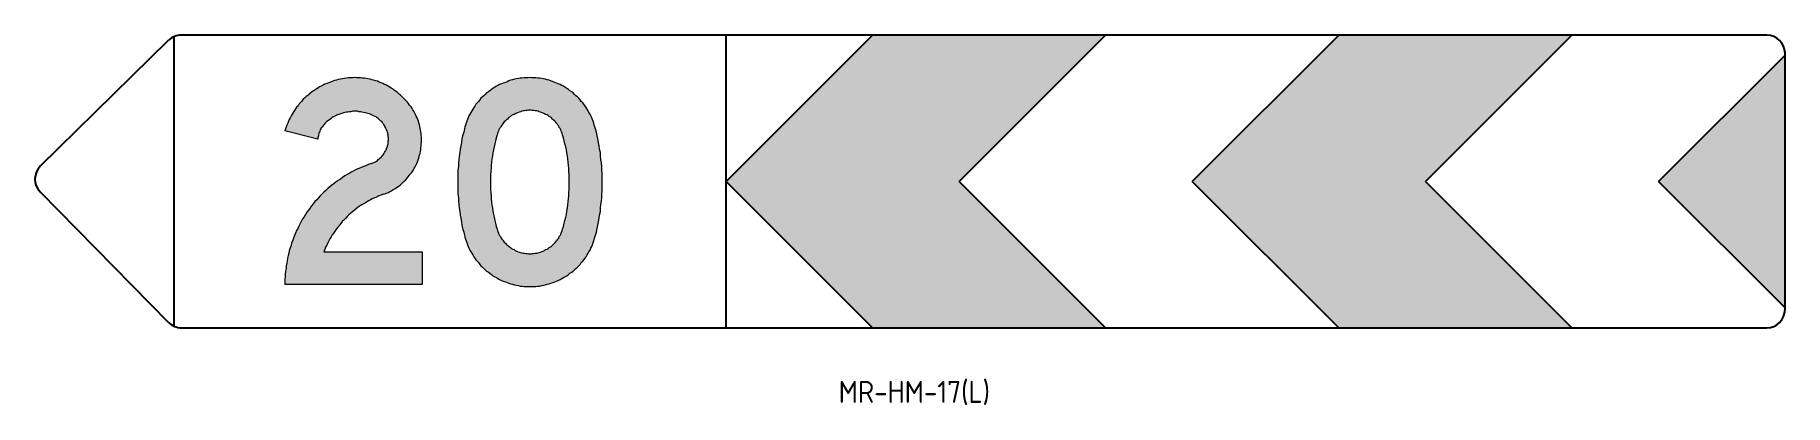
# Model space of a CAD drawing. Extents: x 103 to 342, y 159 to 210.
import ezdxf

# ---------------------------------------------------------------- set-up
doc = ezdxf.new("R2010")
doc.units = 0
doc.header["$LTSCALE"] = 12
doc.header["$MEASUREMENT"] = 0
doc.layers.get('0').update_dxf_attribs({"linetype": 'CONTINUOUS'})
for name, color, linetype in [('L25', 1, 'CONTINUOUS'), ('L35', 3, 'CONTINUOUS'), ('T25', 1, 'CONTINUOUS')]:
    doc.layers.add(name, color=color, linetype=linetype)
doc.styles.add('ISO', font='iso')

msp = doc.modelspace()

# ---------------------------------------------------------------- hatches: boundary and pattern name
at = {"layer": 'L25'}
h = msp.add_hatch(color=256, dxfattribs=at)
h.paths.add_polyline_path([(146.2, 204.08), (145.91, 204.03), (145.67, 204.03), (145.38, 204.03), (145.09, 203.98), (144.8, 203.94), (144.56, 203.89), (144.27, 203.84), (143.98, 203.79), (143.74, 203.69), (143.45, 203.65), (143.21, 203.55), (142.92, 203.45), (142.68, 203.36), (142.43, 203.26), (142.15, 203.16), (141.9, 203.02), (141.66, 202.87), (141.42, 202.78), (141.18, 202.63), (140.94, 202.49), (140.7, 202.3), (140.46, 202.15), (140.26, 202.01), (140.02, 201.81), (139.83, 201.62), (139.59, 201.48), (139.4, 201.28), (139.2, 201.09), (139.01, 200.85), (138.82, 200.66), (138.63, 200.46), (138.48, 200.22), (138.29, 200.03), (138.14, 199.79), (138, 199.55), (137.81, 199.31), (137.66, 199.07), (137.56, 198.82), (137.42, 198.58), (137.27, 198.34), (137.18, 198.1), (137.08, 197.81), (136.94, 197.57), (136.84, 197.33), (136.79, 197.04), (136.7, 196.8), (141.18, 195.64), (141.18, 195.83), (141.23, 195.98), (141.28, 196.12), (141.28, 196.27), (141.33, 196.46), (141.42, 196.61), (141.47, 196.75), (141.52, 196.9), (141.61, 197.04), (141.66, 197.19), (141.76, 197.28), (141.86, 197.43), (141.95, 197.57), (142.05, 197.67), (142.19, 197.81), (142.29, 197.91), (142.43, 198.05), (142.63, 198.2), (142.77, 198.29), (142.96, 198.44), (143.11, 198.54), (143.3, 198.68), (143.5, 198.78), (143.69, 198.87), (143.88, 198.97), (144.07, 199.02), (144.27, 199.11), (144.46, 199.16), (144.7, 199.26), (144.89, 199.31), (145.09, 199.35), (145.28, 199.35), (145.52, 199.4), (145.71, 199.4), (145.95, 199.45), (146.15, 199.45), (146.34, 199.45), (146.58, 199.45), (146.77, 199.4), (147.02, 199.4), (147.21, 199.35), (147.4, 199.31), (147.64, 199.26), (147.84, 199.21), (148.03, 199.16), (148.22, 199.11), (148.41, 199.02), (148.61, 198.92), (148.8, 198.82), (148.99, 198.73), (149.14, 198.68), (149.28, 198.58), (149.43, 198.49), (149.52, 198.39), (149.67, 198.25), (149.76, 198.15), (149.91, 198.05), (150, 197.91), (150.1, 197.76), (150.2, 197.67), (150.29, 197.52), (150.34, 197.38), (150.44, 197.23), (150.49, 197.09), (150.58, 196.94), (150.63, 196.8), (150.68, 196.61), (150.73, 196.46), (150.73, 196.32), (150.78, 196.17), (150.78, 195.98), (150.82, 195.83), (150.82, 195.64), (150.82, 195.5), (150.78, 195.35), (150.78, 195.16), (150.78, 195.02), (150.73, 194.87), (150.68, 194.73), (150.63, 194.53), (150.58, 194.39), (150.54, 194.24), (150.44, 194.1), (150.39, 193.95), (150.29, 193.81), (150.2, 193.66), (150.1, 193.52), (150, 193.42), (149.91, 193.28), (149.81, 193.18), (149.67, 193.04), (149.57, 192.94), (149.43, 192.85), (149.33, 192.75), (149.19, 192.65), (149.04, 192.56), (148.9, 192.51), (148.75, 192.41), (148.61, 192.36), (148.46, 192.31), (148.12, 192.17), (147.79, 192.07), (147.45, 191.93), (147.11, 191.78), (146.77, 191.64), (146.44, 191.5), (146.1, 191.3), (145.81, 191.16), (145.47, 190.96), (145.18, 190.82), (144.85, 190.63), (144.56, 190.43), (144.27, 190.19), (143.98, 190), (143.69, 189.81), (143.4, 189.57), (143.11, 189.37), (142.82, 189.13), (142.53, 188.89), (142.29, 188.65), (142, 188.41), (141.76, 188.17), (141.52, 187.88), (141.28, 187.64), (141.04, 187.35), (140.79, 187.11), (140.55, 186.82), (140.31, 186.53), (140.12, 186.24), (139.93, 185.95), (139.69, 185.66), (139.49, 185.37), (139.3, 185.03), (139.11, 184.74), (138.91, 184.41), (138.77, 184.12), (138.58, 183.78), (138.43, 183.44), (138.29, 183.15), (138.14, 182.82), (138, 182.48), (137.85, 182.14), (137.76, 181.8), (137.61, 181.47), (137.52, 181.13), (137.42, 180.79), (137.27, 180.4), (137.23, 180.07), (137.13, 179.73), (137.03, 179.39), (136.99, 179.01), (136.94, 178.67), (136.84, 178.33), (136.84, 177.95), (136.79, 177.61), (136.74, 177.22), (136.74, 176.88), (136.7, 176.5), (136.7, 176.16), (136.7, 175.78), (155.45, 175.78), (155.45, 180.26), (142, 180.26), (142.15, 180.55), (142.24, 180.89), (142.39, 181.18), (142.53, 181.47), (142.68, 181.75), (142.82, 182.04), (143.01, 182.29), (143.16, 182.57), (143.35, 182.86), (143.54, 183.1), (143.74, 183.39), (143.93, 183.64), (144.12, 183.88), (144.31, 184.12), (144.51, 184.41), (144.75, 184.6), (144.99, 184.84), (145.18, 185.08), (145.42, 185.32), (145.67, 185.52), (145.91, 185.71), (146.2, 185.95), (146.44, 186.14), (146.68, 186.34), (146.97, 186.53), (147.21, 186.67), (147.5, 186.87), (147.79, 187.01), (148.08, 187.2), (148.37, 187.35), (148.61, 187.49), (148.94, 187.64), (149.23, 187.73), (149.52, 187.88), (149.81, 187.98), (150.1, 188.12), (150.34, 188.17), (150.58, 188.26), (150.82, 188.36), (151.02, 188.51), (151.26, 188.6), (151.45, 188.75), (151.69, 188.84), (151.89, 188.99), (152.08, 189.13), (152.27, 189.28), (152.46, 189.42), (152.66, 189.57), (152.85, 189.76), (152.99, 189.9), (153.19, 190.1), (153.33, 190.29), (153.52, 190.48), (153.67, 190.68), (153.81, 190.87), (153.96, 191.06), (154.1, 191.25), (154.25, 191.45), (154.34, 191.69), (154.49, 191.88), (154.59, 192.12), (154.68, 192.31), (154.78, 192.56), (154.88, 192.8), (154.97, 193.04), (155.02, 193.28), (155.07, 193.52), (155.16, 193.71), (155.21, 193.95), (155.26, 194.2), (155.26, 194.48), (155.31, 194.73), (155.31, 194.97), (155.36, 195.21), (155.36, 195.45), (155.36, 195.69), (155.36, 195.93), (155.31, 196.17), (155.31, 196.41), (155.26, 196.65), (155.21, 196.9), (155.16, 197.14), (155.12, 197.38), (155.07, 197.62), (154.97, 197.86), (154.92, 198.1), (154.83, 198.34), (154.73, 198.58), (154.63, 198.78), (154.54, 199.02), (154.44, 199.21), (154.3, 199.45), (154.15, 199.64), (154.06, 199.84), (153.91, 200.08), (153.72, 200.27), (153.57, 200.51), (153.43, 200.71), (153.24, 200.9), (153.04, 201.09), (152.85, 201.28), (152.66, 201.48), (152.46, 201.67), (152.27, 201.81), (152.08, 202.01), (151.89, 202.15), (151.64, 202.3), (151.45, 202.49), (151.21, 202.63), (151.02, 202.73), (150.78, 202.87), (150.54, 203.02), (150.29, 203.12), (150.05, 203.26), (149.81, 203.36), (149.57, 203.45), (149.33, 203.55), (149.09, 203.6), (148.8, 203.69), (148.56, 203.74), (148.32, 203.84), (148.03, 203.89), (147.79, 203.94), (147.55, 203.98), (147.26, 203.98), (147.02, 204.03), (146.73, 204.03), (146.48, 204.03)])
h.paths.add_polyline_path([(170.16, 204.08), (169.87, 204.03), (169.63, 204.03), (169.34, 204.03), (169.1, 203.98), (168.81, 203.98), (168.57, 203.94), (168.28, 203.89), (168.04, 203.84), (167.75, 203.74), (167.51, 203.69), (167.27, 203.6), (167.03, 203.5), (166.79, 203.41), (166.5, 203.31), (166.25, 203.21), (166.01, 203.12), (165.77, 202.97), (165.58, 202.87), (165.34, 202.73), (165.1, 202.59), (164.9, 202.44), (164.66, 202.25), (164.47, 202.1), (164.23, 201.96), (164.04, 201.77), (163.84, 201.57), (163.65, 201.43), (163.46, 201.24), (163.31, 201.04), (163.12, 200.8), (162.93, 200.61), (162.78, 200.42), (162.64, 200.17), (162.49, 199.98), (162.35, 199.74), (162.2, 199.5), (162.06, 199.31), (161.92, 199.07), (161.82, 198.82), (161.72, 198.58), (161.63, 198.34), (161.53, 198.1), (161.43, 197.81), (161.34, 197.57), (161.24, 197.33), (161.19, 197.04), (161.1, 196.61), (160.95, 196.12), (160.85, 195.69), (160.81, 195.21), (160.71, 194.73), (160.61, 194.29), (160.57, 193.81), (160.47, 193.33), (160.42, 192.85), (160.37, 192.41), (160.37, 191.93), (160.32, 191.45), (160.32, 190.96), (160.28, 190.48), (160.28, 190), (160.28, 189.57), (160.28, 189.08), (160.32, 188.6), (160.32, 188.12), (160.37, 187.64), (160.37, 187.16), (160.42, 186.72), (160.47, 186.24), (160.57, 185.76), (160.61, 185.27), (160.71, 184.84), (160.81, 184.36), (160.85, 183.88), (160.95, 183.44), (161.1, 182.96), (161.19, 182.53), (161.24, 182.24), (161.34, 182), (161.43, 181.75), (161.53, 181.51), (161.63, 181.22), (161.72, 180.98), (161.82, 180.74), (161.92, 180.5), (162.06, 180.26), (162.2, 180.07), (162.35, 179.83), (162.49, 179.58), (162.64, 179.39), (162.78, 179.15), (162.93, 178.96), (163.12, 178.77), (163.31, 178.52), (163.46, 178.33), (163.65, 178.14), (163.84, 177.99), (164.04, 177.8), (164.23, 177.61), (164.47, 177.46), (164.66, 177.32), (164.9, 177.13), (165.1, 176.98), (165.34, 176.84), (165.58, 176.74), (165.77, 176.6), (166.01, 176.45), (166.25, 176.35), (166.5, 176.26), (166.79, 176.16), (167.03, 176.06), (167.27, 175.97), (167.51, 175.87), (167.75, 175.82), (168.04, 175.73), (168.28, 175.68), (168.57, 175.63), (168.81, 175.58), (169.1, 175.58), (169.34, 175.53), (169.63, 175.53), (169.87, 175.53), (170.16, 175.53), (170.4, 175.53), (170.69, 175.53), (170.93, 175.53), (171.22, 175.58), (171.46, 175.58), (171.75, 175.63), (171.99, 175.68), (172.23, 175.73), (172.52, 175.82), (172.76, 175.87), (173.01, 175.97), (173.3, 176.06), (173.54, 176.16), (173.78, 176.26), (174.02, 176.35), (174.26, 176.45), (174.5, 176.6), (174.74, 176.74), (174.93, 176.84), (175.18, 176.98), (175.42, 177.13), (175.61, 177.32), (175.85, 177.46), (176.04, 177.61), (176.24, 177.8), (176.43, 177.99), (176.62, 178.14), (176.82, 178.33), (177.01, 178.52), (177.15, 178.77), (177.35, 178.96), (177.49, 179.15), (177.68, 179.39), (177.83, 179.58), (177.97, 179.83), (178.12, 180.07), (178.21, 180.26), (178.36, 180.5), (178.45, 180.74), (178.6, 180.98), (178.7, 181.22), (178.79, 181.51), (178.89, 181.75), (178.94, 182), (179.03, 182.24), (179.08, 182.53), (179.23, 182.96), (179.32, 183.44), (179.42, 183.88), (179.52, 184.36), (179.61, 184.84), (179.66, 185.27), (179.76, 185.76), (179.8, 186.24), (179.85, 186.72), (179.9, 187.16), (179.95, 187.64), (179.95, 188.12), (180, 188.6), (180, 189.08), (180, 189.57), (180, 190), (180, 190.48), (180, 190.96), (179.95, 191.45), (179.95, 191.93), (179.9, 192.41), (179.85, 192.85), (179.8, 193.33), (179.76, 193.81), (179.66, 194.29), (179.61, 194.73), (179.52, 195.21), (179.42, 195.69), (179.32, 196.12), (179.23, 196.61), (179.08, 197.04), (179.03, 197.33), (178.94, 197.57), (178.89, 197.81), (178.79, 198.1), (178.7, 198.34), (178.6, 198.58), (178.45, 198.82), (178.36, 199.07), (178.21, 199.31), (178.12, 199.5), (177.97, 199.74), (177.83, 199.98), (177.68, 200.17), (177.49, 200.42), (177.35, 200.61), (177.15, 200.8), (177.01, 201.04), (176.82, 201.24), (176.62, 201.43), (176.43, 201.57), (176.24, 201.77), (176.04, 201.96), (175.85, 202.1), (175.61, 202.25), (175.42, 202.44), (175.18, 202.59), (174.93, 202.73), (174.74, 202.87), (174.5, 202.97), (174.26, 203.12), (174.02, 203.21), (173.78, 203.31), (173.54, 203.41), (173.3, 203.5), (173.01, 203.6), (172.76, 203.69), (172.52, 203.74), (172.23, 203.84), (171.99, 203.89), (171.75, 203.94), (171.46, 203.98), (171.22, 203.98), (170.93, 204.03), (170.69, 204.03), (170.4, 204.03)])
h.paths.add_polyline_path([(170.16, 199.6), (169.97, 199.6), (169.78, 199.55), (169.58, 199.55), (169.39, 199.5), (169.2, 199.5), (169.05, 199.45), (168.86, 199.4), (168.67, 199.35), (168.47, 199.26), (168.33, 199.21), (168.14, 199.11), (167.99, 199.02), (167.8, 198.97), (167.65, 198.87), (167.51, 198.73), (167.36, 198.63), (167.22, 198.54), (167.07, 198.39), (166.93, 198.29), (166.79, 198.15), (166.64, 198), (166.54, 197.86), (166.45, 197.72), (166.3, 197.57), (166.21, 197.43), (166.11, 197.23), (166.01, 197.09), (165.92, 196.94), (165.87, 196.75), (165.77, 196.56), (165.72, 196.41), (165.68, 196.22), (165.53, 195.83), (165.44, 195.4), (165.34, 195.02), (165.24, 194.58), (165.19, 194.2), (165.1, 193.76), (165.05, 193.33), (164.95, 192.94), (164.9, 192.51), (164.86, 192.07), (164.86, 191.69), (164.81, 191.25), (164.76, 190.82), (164.76, 190.43), (164.76, 190), (164.76, 189.57), (164.76, 189.13), (164.76, 188.75), (164.81, 188.31), (164.86, 187.88), (164.86, 187.49), (164.9, 187.06), (164.95, 186.62), (165.05, 186.24), (165.1, 185.81), (165.19, 185.37), (165.24, 184.99), (165.34, 184.55), (165.44, 184.17), (165.53, 183.73), (165.68, 183.35), (165.72, 183.15), (165.77, 183.01), (165.87, 182.82), (165.92, 182.67), (166.01, 182.48), (166.11, 182.33), (166.21, 182.14), (166.3, 182), (166.45, 181.85), (166.54, 181.71), (166.64, 181.56), (166.79, 181.42), (166.93, 181.27), (167.07, 181.18), (167.22, 181.03), (167.36, 180.93), (167.51, 180.84), (167.65, 180.69), (167.8, 180.6), (167.99, 180.55), (168.14, 180.45), (168.33, 180.36), (168.47, 180.31), (168.67, 180.21), (168.86, 180.16), (169.05, 180.12), (169.2, 180.07), (169.39, 180.07), (169.58, 180.02), (169.78, 180.02), (169.97, 179.97), (170.16, 179.97), (170.35, 179.97), (170.5, 180.02), (170.69, 180.02), (170.88, 180.07), (171.08, 180.07), (171.27, 180.12), (171.41, 180.16), (171.61, 180.21), (171.8, 180.31), (171.94, 180.36), (172.14, 180.45), (172.28, 180.55), (172.48, 180.6), (172.62, 180.69), (172.76, 180.84), (172.96, 180.93), (173.1, 181.03), (173.25, 181.18), (173.34, 181.27), (173.49, 181.42), (173.63, 181.56), (173.73, 181.71), (173.87, 181.85), (173.97, 182), (174.07, 182.14), (174.16, 182.33), (174.26, 182.48), (174.36, 182.67), (174.4, 182.82), (174.5, 183.01), (174.55, 183.15), (174.6, 183.35), (174.74, 183.73), (174.84, 184.17), (174.93, 184.55), (175.03, 184.99), (175.13, 185.37), (175.18, 185.81), (175.27, 186.24), (175.32, 186.62), (175.37, 187.06), (175.42, 187.49), (175.46, 187.88), (175.46, 188.31), (175.51, 188.75), (175.51, 189.13), (175.51, 189.57), (175.51, 190), (175.51, 190.43), (175.51, 190.82), (175.46, 191.25), (175.46, 191.69), (175.42, 192.07), (175.37, 192.51), (175.32, 192.94), (175.27, 193.33), (175.18, 193.76), (175.13, 194.2), (175.03, 194.58), (174.93, 195.02), (174.84, 195.4), (174.74, 195.83), (174.6, 196.22), (174.55, 196.41), (174.5, 196.56), (174.4, 196.75), (174.36, 196.94), (174.26, 197.09), (174.16, 197.23), (174.07, 197.43), (173.97, 197.57), (173.87, 197.72), (173.73, 197.86), (173.63, 198), (173.49, 198.15), (173.34, 198.29), (173.25, 198.39), (173.1, 198.54), (172.96, 198.63), (172.76, 198.73), (172.62, 198.87), (172.48, 198.97), (172.28, 199.02), (172.14, 199.11), (171.94, 199.21), (171.8, 199.26), (171.61, 199.35), (171.41, 199.4), (171.27, 199.45), (171.08, 199.5), (170.88, 199.5), (170.69, 199.55), (170.5, 199.55), (170.35, 199.6)], flags=16)

# ---------------------------------------------------------------- linework, layer by layer
at = {"color": 3, "lineweight": 0}
for points in [[(146.2, 204.08), (145.91, 204.03), (145.67, 204.03), (145.38, 204.03), (145.09, 203.98), (144.8, 203.94), (144.56, 203.89), (144.27, 203.84), (143.98, 203.79), (143.74, 203.69), (143.45, 203.65), (143.21, 203.55), (142.92, 203.45), (142.68, 203.36), (142.43, 203.26), (142.15, 203.16), (141.9, 203.02), (141.66, 202.87), (141.42, 202.78), (141.18, 202.63), (140.94, 202.49), (140.7, 202.3), (140.46, 202.15), (140.26, 202.01), (140.02, 201.81), (139.83, 201.62), (139.59, 201.48), (139.4, 201.28), (139.2, 201.09), (139.01, 200.85), (138.82, 200.66), (138.63, 200.46), (138.48, 200.22), (138.29, 200.03), (138.14, 199.79), (138, 199.55), (137.81, 199.31), (137.66, 199.07), (137.56, 198.82), (137.42, 198.58), (137.27, 198.34), (137.18, 198.1), (137.08, 197.81), (136.94, 197.57), (136.84, 197.33), (136.79, 197.04), (136.7, 196.8)], [(154.06, 199.84), (153.91, 200.08), (153.72, 200.27), (153.57, 200.51), (153.43, 200.71), (153.24, 200.9), (153.04, 201.09), (152.85, 201.28), (152.66, 201.48), (152.46, 201.67), (152.27, 201.81), (152.08, 202.01), (151.89, 202.15), (151.64, 202.3), (151.45, 202.49), (151.21, 202.63), (151.02, 202.73), (150.78, 202.87), (150.54, 203.02), (150.29, 203.12), (150.05, 203.26), (149.81, 203.36), (149.57, 203.45), (149.33, 203.55), (149.09, 203.6), (148.8, 203.69), (148.56, 203.74), (148.32, 203.84), (148.03, 203.89), (147.79, 203.94), (147.55, 203.98), (147.26, 203.98), (147.02, 204.03), (146.73, 204.03), (146.48, 204.03), (146.2, 204.08)], [(170.16, 204.08), (169.87, 204.03), (169.63, 204.03), (169.34, 204.03), (169.1, 203.98), (168.81, 203.98), (168.57, 203.94), (168.28, 203.89), (168.04, 203.84), (167.75, 203.74), (167.51, 203.69), (167.27, 203.6), (167.03, 203.5), (166.79, 203.41), (166.5, 203.31), (166.25, 203.21), (166.01, 203.12), (165.77, 202.97), (165.58, 202.87), (165.34, 202.73), (165.1, 202.59), (164.9, 202.44), (164.66, 202.25), (164.47, 202.1), (164.23, 201.96), (164.04, 201.77), (163.84, 201.57), (163.65, 201.43), (163.46, 201.24), (163.31, 201.04), (163.12, 200.8), (162.93, 200.61), (162.78, 200.42), (162.64, 200.17), (162.49, 199.98), (162.35, 199.74), (162.2, 199.5), (162.06, 199.31), (161.92, 199.07), (161.82, 198.82), (161.72, 198.58), (161.63, 198.34), (161.53, 198.1), (161.43, 197.81), (161.34, 197.57), (161.24, 197.33), (161.19, 197.04)], [(179.08, 197.04), (179.03, 197.33), (178.94, 197.57), (178.89, 197.81), (178.79, 198.1), (178.7, 198.34), (178.6, 198.58), (178.45, 198.82), (178.36, 199.07), (178.21, 199.31), (178.12, 199.5), (177.97, 199.74), (177.83, 199.98), (177.68, 200.17), (177.49, 200.42), (177.35, 200.61), (177.15, 200.8), (177.01, 201.04), (176.82, 201.24), (176.62, 201.43), (176.43, 201.57), (176.24, 201.77), (176.04, 201.96), (175.85, 202.1), (175.61, 202.25), (175.42, 202.44), (175.18, 202.59), (174.93, 202.73), (174.74, 202.87), (174.5, 202.97), (174.26, 203.12), (174.02, 203.21), (173.78, 203.31), (173.54, 203.41), (173.3, 203.5), (173.01, 203.6), (172.76, 203.69), (172.52, 203.74), (172.23, 203.84), (171.99, 203.89), (171.75, 203.94), (171.46, 203.98), (171.22, 203.98), (170.93, 204.03), (170.69, 204.03), (170.4, 204.03), (170.16, 204.08)], [(148.46, 192.31), (148.61, 192.36), (148.75, 192.41), (148.9, 192.51), (149.04, 192.56), (149.19, 192.65), (149.33, 192.75), (149.43, 192.85), (149.57, 192.94), (149.67, 193.04), (149.81, 193.18), (149.91, 193.28), (150, 193.42), (150.1, 193.52), (150.2, 193.66), (150.29, 193.81), (150.39, 193.95), (150.44, 194.1), (150.54, 194.24), (150.58, 194.39), (150.63, 194.53), (150.68, 194.73), (150.73, 194.87), (150.78, 195.02), (150.78, 195.16), (150.78, 195.35), (150.82, 195.5), (150.82, 195.64), (150.82, 195.83), (150.78, 195.98), (150.78, 196.17), (150.73, 196.32), (150.73, 196.46), (150.68, 196.61), (150.63, 196.8), (150.58, 196.94), (150.49, 197.09), (150.44, 197.23), (150.34, 197.38), (150.29, 197.52), (150.2, 197.67), (150.1, 197.76), (150, 197.91), (149.91, 198.05), (149.76, 198.15), (149.67, 198.25), (149.52, 198.39), (149.43, 198.49), (149.28, 198.58), (149.14, 198.68), (148.99, 198.73), (148.8, 198.82), (148.61, 198.92), (148.41, 199.02), (148.22, 199.11), (148.03, 199.16), (147.84, 199.21), (147.64, 199.26), (147.4, 199.31), (147.21, 199.35), (147.02, 199.4), (146.77, 199.4), (146.58, 199.45), (146.34, 199.45), (146.15, 199.45), (145.95, 199.45), (145.71, 199.4), (145.52, 199.4), (145.28, 199.35), (145.09, 199.35), (144.89, 199.31), (144.7, 199.26), (144.46, 199.16), (144.27, 199.11), (144.07, 199.02), (143.88, 198.97), (143.69, 198.87), (143.5, 198.78), (143.3, 198.68), (143.11, 198.54), (142.96, 198.44), (142.77, 198.29), (142.63, 198.2), (142.43, 198.05), (142.29, 197.91), (142.19, 197.81), (142.05, 197.67), (141.95, 197.57), (141.86, 197.43), (141.76, 197.28), (141.66, 197.19), (141.61, 197.04), (141.52, 196.9), (141.47, 196.75), (141.42, 196.61), (141.33, 196.46), (141.28, 196.27), (141.28, 196.12), (141.23, 195.98), (141.18, 195.83), (141.18, 195.64), (136.7, 196.8)], [(150.1, 188.12), (150.34, 188.17), (150.58, 188.26), (150.82, 188.36), (151.02, 188.51), (151.26, 188.6), (151.45, 188.75), (151.69, 188.84), (151.89, 188.99), (152.08, 189.13), (152.27, 189.28), (152.46, 189.42), (152.66, 189.57), (152.85, 189.76), (152.99, 189.9), (153.19, 190.1), (153.33, 190.29), (153.52, 190.48), (153.67, 190.68), (153.81, 190.87), (153.96, 191.06), (154.1, 191.25), (154.25, 191.45), (154.34, 191.69), (154.49, 191.88), (154.59, 192.12), (154.68, 192.31), (154.78, 192.56), (154.88, 192.8), (154.97, 193.04), (155.02, 193.28), (155.07, 193.52), (155.16, 193.71), (155.21, 193.95), (155.26, 194.2), (155.26, 194.48), (155.31, 194.73), (155.31, 194.97), (155.36, 195.21), (155.36, 195.45), (155.36, 195.69), (155.36, 195.93), (155.31, 196.17), (155.31, 196.41), (155.26, 196.65), (155.21, 196.9), (155.16, 197.14), (155.12, 197.38), (155.07, 197.62), (154.97, 197.86), (154.92, 198.1), (154.83, 198.34), (154.73, 198.58), (154.63, 198.78), (154.54, 199.02), (154.44, 199.21), (154.3, 199.45), (154.15, 199.64), (154.06, 199.84)], [(170.16, 199.6), (169.97, 199.6), (169.78, 199.55), (169.58, 199.55), (169.39, 199.5), (169.2, 199.5), (169.05, 199.45), (168.86, 199.4), (168.67, 199.35), (168.47, 199.26), (168.33, 199.21), (168.14, 199.11), (167.99, 199.02), (167.8, 198.97), (167.65, 198.87), (167.51, 198.73), (167.36, 198.63), (167.22, 198.54), (167.07, 198.39), (166.93, 198.29), (166.79, 198.15), (166.64, 198), (166.54, 197.86), (166.45, 197.72), (166.3, 197.57), (166.21, 197.43), (166.11, 197.23), (166.01, 197.09), (165.92, 196.94), (165.87, 196.75), (165.77, 196.56), (165.72, 196.41), (165.68, 196.22)], [(174.6, 196.22), (174.55, 196.41), (174.5, 196.56), (174.4, 196.75), (174.36, 196.94), (174.26, 197.09), (174.16, 197.23), (174.07, 197.43), (173.97, 197.57), (173.87, 197.72), (173.73, 197.86), (173.63, 198), (173.49, 198.15), (173.34, 198.29), (173.25, 198.39), (173.1, 198.54), (172.96, 198.63), (172.76, 198.73), (172.62, 198.87), (172.48, 198.97), (172.28, 199.02), (172.14, 199.11), (171.94, 199.21), (171.8, 199.26), (171.61, 199.35), (171.41, 199.4), (171.27, 199.45), (171.08, 199.5), (170.88, 199.5), (170.69, 199.55), (170.5, 199.55), (170.35, 199.6), (170.16, 199.6)], [(161.19, 197.04), (161.1, 196.61), (160.95, 196.12), (160.85, 195.69), (160.81, 195.21), (160.71, 194.73), (160.61, 194.29), (160.57, 193.81), (160.47, 193.33), (160.42, 192.85), (160.37, 192.41), (160.37, 191.93), (160.32, 191.45), (160.32, 190.96), (160.28, 190.48), (160.28, 190), (160.28, 189.57), (160.28, 189.08), (160.32, 188.6), (160.32, 188.12), (160.37, 187.64), (160.37, 187.16), (160.42, 186.72), (160.47, 186.24), (160.57, 185.76), (160.61, 185.27), (160.71, 184.84), (160.81, 184.36), (160.85, 183.88), (160.95, 183.44), (161.1, 182.96), (161.19, 182.53)], [(165.68, 196.22), (165.53, 195.83), (165.44, 195.4), (165.34, 195.02), (165.24, 194.58), (165.19, 194.2), (165.1, 193.76), (165.05, 193.33), (164.95, 192.94), (164.9, 192.51), (164.86, 192.07), (164.86, 191.69), (164.81, 191.25), (164.76, 190.82), (164.76, 190.43), (164.76, 190), (164.76, 189.57), (164.76, 189.13), (164.76, 188.75), (164.81, 188.31), (164.86, 187.88), (164.86, 187.49), (164.9, 187.06), (164.95, 186.62), (165.05, 186.24), (165.1, 185.81), (165.19, 185.37), (165.24, 184.99), (165.34, 184.55), (165.44, 184.17), (165.53, 183.73), (165.68, 183.35)], [(174.6, 183.35), (174.74, 183.73), (174.84, 184.17), (174.93, 184.55), (175.03, 184.99), (175.13, 185.37), (175.18, 185.81), (175.27, 186.24), (175.32, 186.62), (175.37, 187.06), (175.42, 187.49), (175.46, 187.88), (175.46, 188.31), (175.51, 188.75), (175.51, 189.13), (175.51, 189.57), (175.51, 190), (175.51, 190.43), (175.51, 190.82), (175.46, 191.25), (175.46, 191.69), (175.42, 192.07), (175.37, 192.51), (175.32, 192.94), (175.27, 193.33), (175.18, 193.76), (175.13, 194.2), (175.03, 194.58), (174.93, 195.02), (174.84, 195.4), (174.74, 195.83), (174.6, 196.22)], [(179.08, 182.53), (179.23, 182.96), (179.32, 183.44), (179.42, 183.88), (179.52, 184.36), (179.61, 184.84), (179.66, 185.27), (179.76, 185.76), (179.8, 186.24), (179.85, 186.72), (179.9, 187.16), (179.95, 187.64), (179.95, 188.12), (180, 188.6), (180, 189.08), (180, 189.57), (180, 190), (180, 190.48), (180, 190.96), (179.95, 191.45), (179.95, 191.93), (179.9, 192.41), (179.85, 192.85), (179.8, 193.33), (179.76, 193.81), (179.66, 194.29), (179.61, 194.73), (179.52, 195.21), (179.42, 195.69), (179.32, 196.12), (179.23, 196.61), (179.08, 197.04)], [(148.46, 192.31), (148.12, 192.17), (147.79, 192.07), (147.45, 191.93), (147.11, 191.78), (146.77, 191.64), (146.44, 191.5), (146.1, 191.3), (145.81, 191.16), (145.47, 190.96), (145.18, 190.82), (144.85, 190.63), (144.56, 190.43), (144.27, 190.19), (143.98, 190), (143.69, 189.81), (143.4, 189.57), (143.11, 189.37), (142.82, 189.13), (142.53, 188.89), (142.29, 188.65), (142, 188.41), (141.76, 188.17), (141.52, 187.88), (141.28, 187.64), (141.04, 187.35), (140.79, 187.11), (140.55, 186.82), (140.31, 186.53), (140.12, 186.24), (139.93, 185.95), (139.69, 185.66), (139.49, 185.37), (139.3, 185.03), (139.11, 184.74), (138.91, 184.41), (138.77, 184.12), (138.58, 183.78), (138.43, 183.44), (138.29, 183.15), (138.14, 182.82), (138, 182.48), (137.85, 182.14), (137.76, 181.8), (137.61, 181.47), (137.52, 181.13), (137.42, 180.79), (137.27, 180.4), (137.23, 180.07), (137.13, 179.73), (137.03, 179.39), (136.99, 179.01), (136.94, 178.67), (136.84, 178.33), (136.84, 177.95), (136.79, 177.61), (136.74, 177.22), (136.74, 176.88), (136.7, 176.5), (136.7, 176.16), (136.7, 175.78)], [(150.1, 188.12), (149.81, 187.98), (149.52, 187.88), (149.23, 187.73), (148.94, 187.64), (148.61, 187.49), (148.37, 187.35), (148.08, 187.2), (147.79, 187.01), (147.5, 186.87), (147.21, 186.67), (146.97, 186.53), (146.68, 186.34), (146.44, 186.14), (146.2, 185.95), (145.91, 185.71), (145.67, 185.52), (145.42, 185.32), (145.18, 185.08), (144.99, 184.84), (144.75, 184.6), (144.51, 184.41), (144.31, 184.12), (144.12, 183.88), (143.93, 183.64), (143.74, 183.39), (143.54, 183.1), (143.35, 182.86), (143.16, 182.57), (143.01, 182.29), (142.82, 182.04), (142.68, 181.75), (142.53, 181.47), (142.39, 181.18), (142.24, 180.89), (142.15, 180.55), (142, 180.26), (155.45, 180.26), (155.45, 175.78), (136.7, 175.78)], [(161.19, 182.53), (161.24, 182.24), (161.34, 182), (161.43, 181.75), (161.53, 181.51), (161.63, 181.22), (161.72, 180.98), (161.82, 180.74), (161.92, 180.5), (162.06, 180.26), (162.2, 180.07), (162.35, 179.83), (162.49, 179.58), (162.64, 179.39), (162.78, 179.15), (162.93, 178.96), (163.12, 178.77), (163.31, 178.52), (163.46, 178.33), (163.65, 178.14), (163.84, 177.99), (164.04, 177.8), (164.23, 177.61), (164.47, 177.46), (164.66, 177.32), (164.9, 177.13), (165.1, 176.98), (165.34, 176.84), (165.58, 176.74), (165.77, 176.6), (166.01, 176.45), (166.25, 176.35), (166.5, 176.26), (166.79, 176.16), (167.03, 176.06), (167.27, 175.97), (167.51, 175.87), (167.75, 175.82), (168.04, 175.73), (168.28, 175.68), (168.57, 175.63), (168.81, 175.58), (169.1, 175.58), (169.34, 175.53), (169.63, 175.53), (169.87, 175.53), (170.16, 175.53)], [(165.68, 183.35), (165.72, 183.15), (165.77, 183.01), (165.87, 182.82), (165.92, 182.67), (166.01, 182.48), (166.11, 182.33), (166.21, 182.14), (166.3, 182), (166.45, 181.85), (166.54, 181.71), (166.64, 181.56), (166.79, 181.42), (166.93, 181.27), (167.07, 181.18), (167.22, 181.03), (167.36, 180.93), (167.51, 180.84), (167.65, 180.69), (167.8, 180.6), (167.99, 180.55), (168.14, 180.45), (168.33, 180.36), (168.47, 180.31), (168.67, 180.21), (168.86, 180.16), (169.05, 180.12), (169.2, 180.07), (169.39, 180.07), (169.58, 180.02), (169.78, 180.02), (169.97, 179.97), (170.16, 179.97)], [(170.16, 179.97), (170.35, 179.97), (170.5, 180.02), (170.69, 180.02), (170.88, 180.07), (171.08, 180.07), (171.27, 180.12), (171.41, 180.16), (171.61, 180.21), (171.8, 180.31), (171.94, 180.36), (172.14, 180.45), (172.28, 180.55), (172.48, 180.6), (172.62, 180.69), (172.76, 180.84), (172.96, 180.93), (173.1, 181.03), (173.25, 181.18), (173.34, 181.27), (173.49, 181.42), (173.63, 181.56), (173.73, 181.71), (173.87, 181.85), (173.97, 182), (174.07, 182.14), (174.16, 182.33), (174.26, 182.48), (174.36, 182.67), (174.4, 182.82), (174.5, 183.01), (174.55, 183.15), (174.6, 183.35)], [(170.16, 175.53), (170.4, 175.53), (170.69, 175.53), (170.93, 175.53), (171.22, 175.58), (171.46, 175.58), (171.75, 175.63), (171.99, 175.68), (172.23, 175.73), (172.52, 175.82), (172.76, 175.87), (173.01, 175.97), (173.3, 176.06), (173.54, 176.16), (173.78, 176.26), (174.02, 176.35), (174.26, 176.45), (174.5, 176.6), (174.74, 176.74), (174.93, 176.84), (175.18, 176.98), (175.42, 177.13), (175.61, 177.32), (175.85, 177.46), (176.04, 177.61), (176.24, 177.8), (176.43, 177.99), (176.62, 178.14), (176.82, 178.33), (177.01, 178.52), (177.15, 178.77), (177.35, 178.96), (177.49, 179.15), (177.68, 179.39), (177.83, 179.58), (177.97, 179.83), (178.12, 180.07), (178.21, 180.26), (178.36, 180.5), (178.45, 180.74), (178.6, 180.98), (178.7, 181.22), (178.79, 181.51), (178.89, 181.75), (178.94, 182), (179.03, 182.24), (179.08, 182.53)]]:
    msp.add_lwpolyline(points, dxfattribs=at)
at = {"layer": 'L35'}
for p, q in [((103.31, 191.99), (120.8, 209.17)), ((121.53, 209.67), (121.53, 170.1)), ((339.03, 209.88), (122.55, 209.88)), ((196.92, 169.87), (196.92, 209.88)), ((196.92, 189.87), (216.93, 209.88)), ((228.75, 189.87), (248.76, 209.88)), ((260.59, 189.87), (280.6, 209.88)), ((292.42, 189.87), (312.43, 209.88)), ((324.26, 189.87), (341.53, 207.14)), ((341.53, 172.37), (341.53, 207.38)), ((196.92, 189.87), (216.93, 169.87)), ((228.75, 189.87), (248.76, 169.87)), ((260.59, 189.87), (280.6, 169.87)), ((292.42, 189.87), (312.43, 169.87)), ((324.26, 189.87), (341.53, 172.61)), ((103.28, 188.45), (120.79, 170.61)), ((122.58, 169.87), (339.03, 169.87))]:
    msp.add_line(p, q, dxfattribs=at)
for centre, start, end in [((122.55, 207.38), 90, 134.4926), ((339.03, 207.38), 0, 90), ((105.06, 190.2), 134.4926, 224.4756), ((339.03, 172.37), 270, 0), ((122.58, 172.37), 224.4756, 270)]:
    msp.add_arc(centre, 2.5, start, end, dxfattribs=at)
for points in [[(196.92, 189.87), (216.93, 209.88), (228.75, 189.87), (248.76, 209.88)], [(260.59, 189.87), (280.6, 209.88), (292.42, 189.87), (312.43, 209.88)], [(341.53, 207.14), (324.26, 189.87), (341.53, 172.61)], [(196.92, 189.87), (216.93, 169.87), (228.75, 189.87), (248.76, 169.87)], [(260.59, 189.87), (280.6, 169.87), (292.42, 189.87), (312.43, 169.87)]]:
    msp.add_solid(points, dxfattribs=at)

# ---------------------------------------------------------------- texts
at = {"layer": 'T25', "color": 3, "style": 'ISO'}
msp.add_text('MR-HM-17(L)', height=3, dxfattribs=at).set_placement((212.3, 159.61))

doc.saveas('drawing.dxf')
